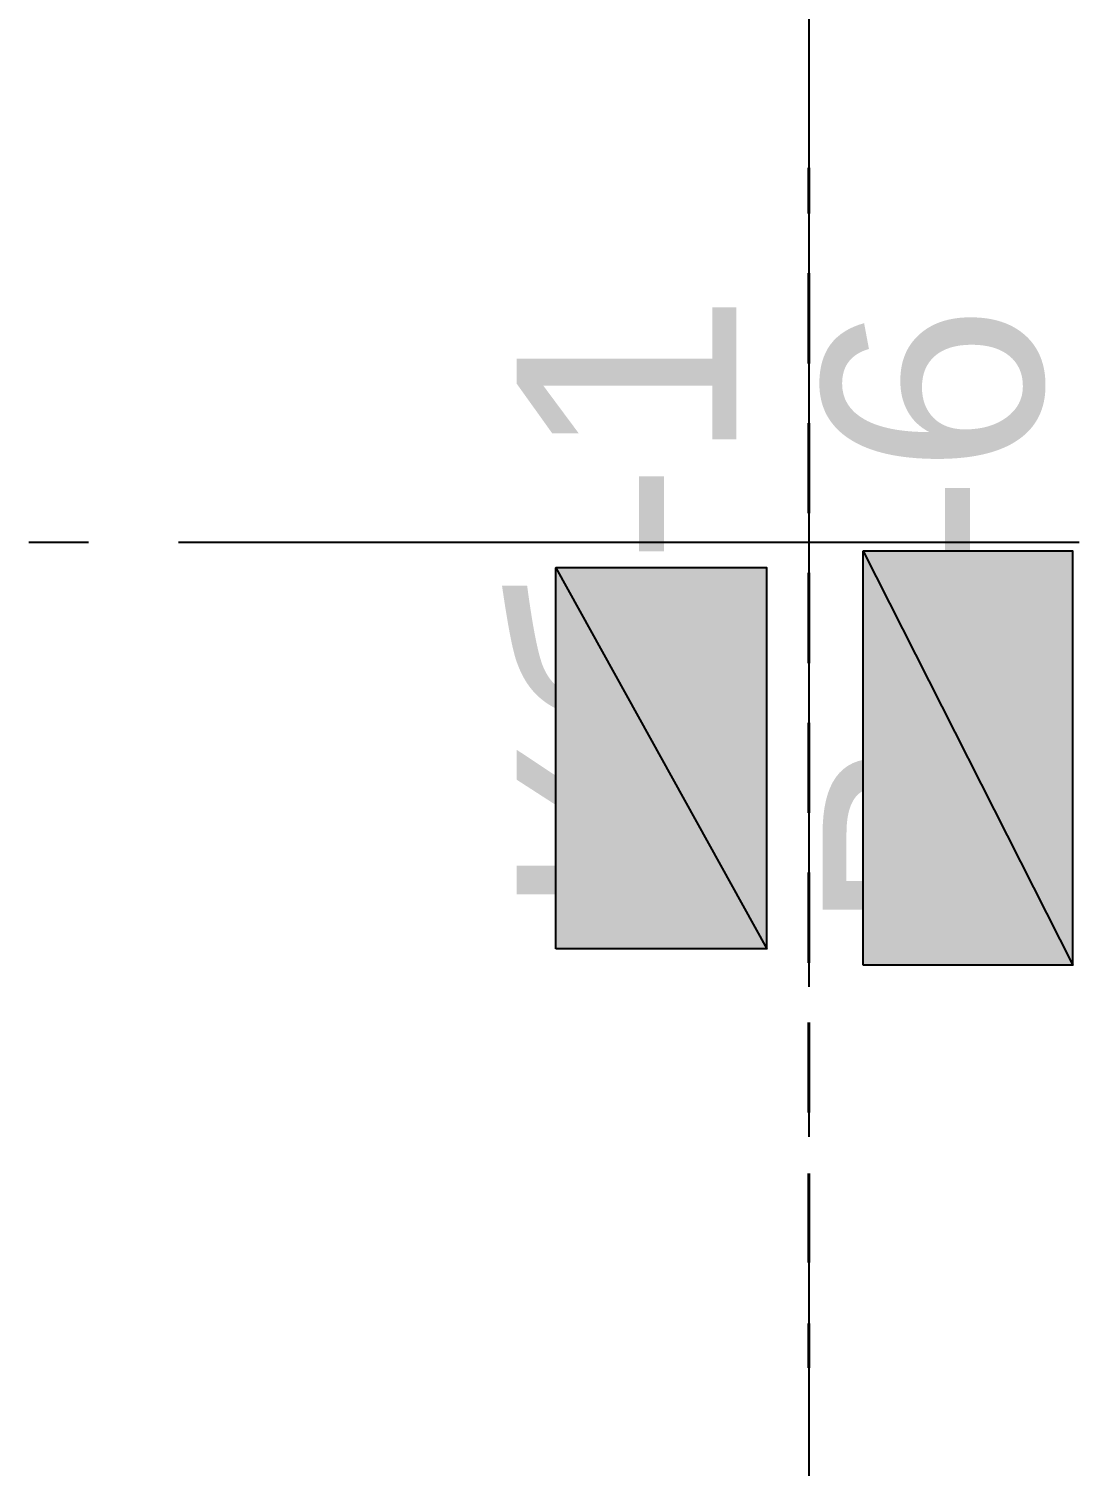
# Model space of a CAD drawing. Extents: x 8 to 21351, y 0 to 420.
# Drawn here: x 15919.01 to 15936.52, y 217.92 to 241.88 of the extents above; entities that cross this region are included whole.
import ezdxf

# ---------------------------------------------------------------- set-up
doc = ezdxf.new("R2010")
doc.units = 0
doc.styles.add('TEYPDFCAD_TEXT', font='arial.ttf')

msp = doc.modelspace()

# ---------------------------------------------------------------- hatches: boundary and pattern name
at = {"true_color": 0xffffff}
h = msp.add_hatch(color=0, dxfattribs=at)
h.paths.add_polyline_path([(15932.92, 226.272), (15932.92, 233.172), (15936.412, 226.272)])
h.paths.add_polyline_path([(15932.92, 233.172), (15936.412, 226.272), (15936.412, 233.172)])
h = msp.add_hatch(color=0, dxfattribs=at)
h.paths.add_polyline_path([(15927.798, 226.547), (15927.798, 232.897), (15931.311, 226.547)])
h.paths.add_polyline_path([(15927.798, 232.897), (15931.311, 226.547), (15931.311, 232.897)])

# ---------------------------------------------------------------- linework, layer by layer
at = {"lineweight": 25}
for p, q in [((15932.01, 245.914), (15932.01, 225.912)), ((15920.008, 233.32), (15919.013, 233.32)), ((15936.518, 233.32), (15921.511, 233.32)), ((15932.01, 224.409), (15932.01, 223.414)), ((15932.01, 221.911), (15932.01, 201.909))]:
    msp.add_line(p, q, dxfattribs=at)
at = {"color": 7, "lineweight": 40}
for p, q in [((15932.01, 239.564), (15932.01, 238.802)), ((15932.01, 237.808), (15932.01, 236.305)), ((15932.01, 235.31), (15932.01, 233.807)), ((15932.01, 232.812), (15932.01, 231.309)), ((15932.01, 230.315), (15932.01, 228.812)), ((15932.01, 227.817), (15932.01, 226.314)), ((15932.01, 225.319), (15932.01, 223.816)), ((15932.01, 222.8), (15932.01, 221.319)), ((15932.01, 220.303), (15932.01, 219.562))]:
    msp.add_line(p, q, dxfattribs=at)
at = {"color": 0, "lineweight": 0, "true_color": 0xffffff}
for p, q in [((15936.412, 226.272), (15936.412, 233.172)), ((15931.311, 226.547), (15931.311, 232.897))]:
    msp.add_line(p, q, dxfattribs=at)
at = {"color": 0, "true_color": 0xffffff}
for points in [[(15932.92, 226.272), (15932.92, 233.172), (15936.412, 226.272)], [(15932.92, 233.172), (15936.412, 226.272), (15936.412, 233.172)], [(15927.798, 226.547), (15927.798, 232.897), (15931.311, 226.547)], [(15927.798, 232.897), (15931.311, 226.547), (15931.311, 232.897)]]:
    msp.add_lwpolyline(points, close=True, dxfattribs=at)

# ---------------------------------------------------------------- texts
at = {"color": 7, "style": 'TEYPDFCAD_TEXT'}
for s, p in [('Кб-1', (15930.803, 227.034)), ('Вс-6', (15935.904, 226.78))]:
    msp.add_text(s, height=3.6618, rotation=90, dxfattribs=at).set_placement(p)

doc.saveas('drawing.dxf')
